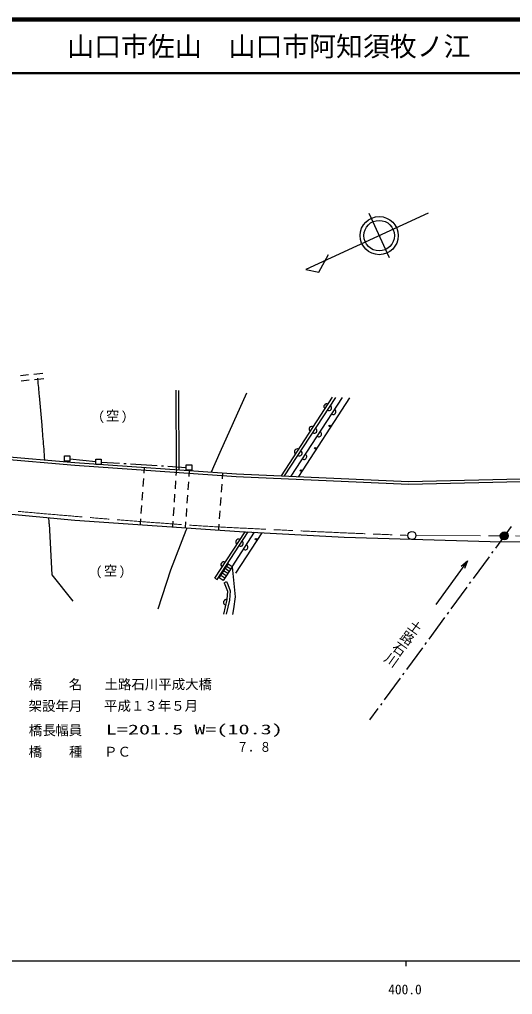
# Model space of a CAD drawing. Units: millimetres, scale not verified. Extents: x 40000 to 680000, y 20000 to 380000.
# Drawn here: x 396130 to 487854, y 198715 to 380000 of the extents above; entities that cross this region are included whole.
import ezdxf
from ezdxf.enums import TextEntityAlignment as Align

# ---------------------------------------------------------------- set-up
doc = ezdxf.new("R2010")
doc.units = ezdxf.units.MM
doc.header["$LTSCALE"] = 1000
doc.linetypes.add('CHAIN', pattern=[18.5, 12, -1.5, 3.5, -1.5])
for name, color, linetype, lineweight in [('M-BGD', 7, 'Continuous', 25), ('M-BMK', 2, 'CHAIN', 13), ('M-BMK-ROW', 30, 'Continuous', 25), ('M-BMK-SRVR', 3, 'Continuous', 25), ('M-STR-STR1', 1, 'Continuous', 25), ('M-TTL', 2, 'Continuous', 140), ('M-TTL-BAND', 7, 'Continuous', 25), ('M-TTL-LINE', 7, 'Continuous', 50)]:
    doc.layers.add(name, color=color, linetype=linetype, lineweight=lineweight)
doc.layers.add('M-BMK-HTXT', color=7, linetype='Continuous')
doc.layers.add('M-TTL-TXT', color=7, linetype='Continuous')
doc.styles.add('@ＭＳ ゴシック', font='')
doc.styles.add('ＭＳ ゴシック', font='')
doc.styles.get('@ＭＳ ゴシック').set_extended_font_data('@MS Gothic')
doc.styles.get('ＭＳ ゴシック').set_extended_font_data('MS Gothic')

msp = doc.modelspace()

# ---------------------------------------------------------------- linework, layer by layer
at = {"layer": 'M-BGD'}
for p, q in [((472155, 344009), (449386, 333534)), ((464939, 335700), (461169, 343904)), ((451842, 332996), (453612, 336306)), ((449386, 333534), (451842, 332996)), ((396288, 313836), (397782, 313969)), ((398778, 314058), (400486, 314211)), ((396430, 312841), (397924, 312974)), ((398920, 313062), (400688, 313219)), ((425319, 296303), (425269, 311078)), ((425821, 296263), (425770, 311048)), ((438341, 310494), (433414, 299511)), ((444857, 295147), (454390, 309774)), ((445439, 295127), (454971, 309745)), ((446672, 295069), (456204, 309697)), ((457557, 309628), (448025, 295011)), ((433414, 299511), (431785, 295851)), ((401667, 286237), (402131, 276765)), ((427079, 284988), (424232, 277637)), ((427249, 285370), (427079, 284988)), ((427249, 285370), (427089, 285009)), ((427289, 285480), (427249, 285370)), ((427289, 285480), (427249, 285370)), ((432464, 276135), (438085, 284753)), ((432885, 275865), (438657, 284724)), ((435689, 278224), (439880, 284655)), ((487617, 285758), (484663, 281724)), ((441223, 284577), (436322, 277062)), ((484191, 281078), (483955, 280756)), ((479451, 279337), (473588, 271209)), ((478289, 278383), (479451, 279337)), ((479451, 279337), (478921, 277932)), ((483482, 280110), (480528, 276076)), ((424232, 277637), (421857, 270367)), ((433286, 276206), (434926, 278724)), ((435699, 278244), (434048, 275716)), ((434868, 276970), (434106, 277470)), ((435148, 277392), (434386, 277892)), ((435419, 277813), (434656, 278313)), ((435689, 278224), (434926, 278724)), ((435699, 278244), (436237, 272672)), ((402131, 276765), (406067, 271869)), ((432464, 276135), (432885, 275865)), ((434048, 275716), (433286, 276206)), ((434328, 276127), (433566, 276628)), ((434598, 276549), (433836, 277049)), ((434219, 275285), (434670, 275486)), ((434219, 275285), (434843, 273692)), ((434670, 275486), (434921, 274925)), ((434921, 274925), (435344, 273753)), ((435344, 273753), (435206, 272059)), ((479347, 274462), (476393, 270428)), ((480056, 275430), (479819, 275108)), ((434715, 272138), (434087, 269431)), ((435206, 272059), (434598, 269412)), ((434843, 273692), (434715, 272138)), ((436237, 272672), (435970, 270406)), ((435970, 270406), (435731, 269373)), ((475212, 268814), (472258, 264780)), ((475921, 269782), (475684, 269459)), ((471077, 263166), (468123, 259132)), ((471786, 264134), (471549, 263811)), ((466942, 257518), (463988, 253483)), ((467650, 258486), (467414, 258163)), ((463515, 252838), (463279, 252515)), ((462806, 251870), (461278, 249782))]:
    msp.add_line(p, q, dxfattribs=at)
for centre, radius in [((463049, 339817), 3548), ((463049, 339817), 2837), ((453846, 304441), 140), ((451165, 300287), 140), ((448494, 296134), 140), ((440132, 283372), 140)]:
    msp.add_circle(centre, radius, dxfattribs=at)
for centre, radius, start, end in [((-420737, 234994), 824007, 5.44039, 5.45468), ((-420737, 234994), 824007, 5.22309, 5.44039), ((-420737, 234994), 824007, 4.84491, 5.22309), ((453269, 308049), 501, 56.89905, 236.89905), ((453681, 307769), 501, 236.89905, 56.89905), ((454494, 307068), 501, 236.89905, 56.89905), ((-420737, 234994), 824007, 4.79906, 4.84491), ((-420737, 234994), 824007, 4.53423, 4.79906), ((450529, 303845), 501, 56.89905, 236.89905), ((450950, 303575), 501, 236.89905, 56.89905), ((451813, 302905), 501, 233.77324, 60.02485), ((-420737, 234994), 824007, 4.39317, 4.53423), ((447788, 299651), 501, 56.89905, 236.89905), ((448209, 299371), 501, 236.89905, 56.89905), ((449072, 298711), 501, 233.77324, 60.02485), ((-420737, 234994), 824007, 3.57136, 3.6459), ((-420737, 234994), 824007, 3.5654, 3.57136), ((436845, 282857), 501, 56.89905, 236.89905), ((437266, 282577), 501, 236.89905, 56.89905), ((438139, 281916), 501, 232.3632, 61.4349), ((434104, 278653), 501, 56.89905, 236.89905), ((434595, 271647), 501, 76.96341, 256.96341)]:
    msp.add_arc(centre, radius, start, end, dxfattribs=at)
at = {"layer": 'M-BMK'}
msp.add_line((469891, 284055), (530585, 283797), dxfattribs=at)
for centre, radius, start, end in [((537938, 1863030), 1580885, 264.84357, 266.08432), ((554647, 2604104), 2321625, 266.92199, 267.87085)]:
    msp.add_arc(centre, radius, start, end, dxfattribs=at)
at = {"layer": 'M-BMK-ROW'}
for p, q in [((404477, 298880), (405479, 298882)), ((404478, 297878), (404477, 298880)), ((405480, 297879), (404478, 297878)), ((405479, 298882), (405480, 297879)), ((405480, 298320), (410332, 297796)), ((410331, 298247), (411334, 298248)), ((410333, 297245), (410331, 298247)), ((411334, 298248), (411335, 297246)), ((411334, 297717), (414758, 297501)), ((415556, 297450), (415955, 297425)), ((416754, 297374), (421744, 297059)), ((411335, 297246), (410333, 297245)), ((422542, 297008), (422941, 296983)), ((423740, 296933), (427163, 296716)), ((427163, 297187), (428165, 297189)), ((427164, 296185), (427163, 297187)), ((428166, 296186), (427164, 296185)), ((428165, 297189), (428166, 296186))]:
    msp.add_line(p, q, dxfattribs=at)
at = {"layer": 'M-BMK-SRVR'}
for centre, radius in [((469140, 284054), 752), ((486319, 283985), 752), ((486319, 283985), 752), ((486319, 283985), 702), ((486319, 283985), 601), ((486319, 283985), 501), ((486319, 283985), 401), ((486319, 283985), 301), ((486319, 283985), 200), ((486319, 283985), 100)]:
    msp.add_circle(centre, radius, dxfattribs=at)
at = {"layer": 'M-STR-STR1'}
for p, q in [((384579, 299545), (406453, 297620)), ((384526, 299051), (406414, 297126)), ((406453, 297620), (436487, 295526)), ((406414, 297126), (436459, 295031)), ((419325, 296716), (419249, 295637)), ((425319, 296303), (425244, 295224)), ((427705, 296136), (427631, 295057)), ((433901, 295703), (433825, 294625)), ((436487, 295526), (468515, 294097)), ((419179, 294640), (419074, 293143)), ((425174, 294227), (425068, 292730)), ((427561, 294060), (427458, 292563)), ((436459, 295031), (468509, 293600)), ((468509, 293600), (493923, 294198)), ((468515, 294097), (494285, 294703)), ((419004, 292146), (418898, 290649)), ((433755, 293627), (433650, 292131)), ((424998, 291733), (424893, 290237)), ((427389, 291566), (427285, 290069)), ((433579, 291133), (433474, 289637)), ((377686, 289662), (406438, 286935)), ((418828, 289652), (418723, 288156)), ((424823, 289239), (424718, 287743)), ((427216, 289072), (427112, 287575)), ((433404, 288639), (433299, 287143)), ((406438, 286935), (437063, 284792)), ((418653, 287158), (418577, 286079)), ((424648, 286745), (424572, 285667)), ((427043, 286578), (426968, 285500)), ((433229, 286145), (433153, 285067)), ((437063, 284792), (456560, 283776)), ((456560, 283776), (483706, 282931)), ((483706, 282931), (510670, 282817))]:
    msp.add_line(p, q, dxfattribs=at)
at = {"layer": 'M-TTL'}
msp.add_line((680000, 380000), (40000, 380000), dxfattribs=at)
at = {"layer": 'M-TTL-BAND'}
for p, q in [((40000, 205000), (579000, 205000)), ((468000, 205000), (468000, 204000))]:
    msp.add_line(p, q, dxfattribs=at)
at = {"layer": 'M-TTL-LINE'}
msp.add_line((40000, 370000), (680000, 370000), dxfattribs=at)

# ---------------------------------------------------------------- texts
at = {"layer": 'M-BGD', "style": 'ＭＳ ゴシック'}
for s, p in [('（', (409390, 304650)), ('空', (412207, 304885)), ('）', (415114, 304649)), ('（', (408906, 275794)), ('空', (411825, 276057)), ('）', (414722, 275820)), ('橋', (397851, 254897)), ('名', (405299, 254908)), ('土路石川平成大橋', (411954, 254917)), ('架設年月', (397826, 250888)), ('平成１３年５月', (411860, 250907)), ('橋', (397863, 246377)), ('長', (400409, 246381)), ('幅', (402804, 246384)), ('員', (405310, 246388)), ('橋\u3000\u3000種', (397838, 242368)), ('ＰＣ', (411871, 242387))]:
    msp.add_text(s, height=1833, rotation=0.078, dxfattribs=at).set_placement(p, align=Align.BOTTOM_LEFT)
for s, width, p in [('L=201.5 W=(10.3)', 1.65, (412191, 246501)), ('７．８', 0.85, (436575, 243276))]:
    msp.add_text(s, height=1833, rotation=0.078, dxfattribs=dict(at, width=width)).set_placement(p, align=Align.BOTTOM_LEFT)
at = {"layer": 'M-BMK-HTXT', "style": '@ＭＳ ゴシック'}
msp.add_text('土路石川', height=1833, rotation=234.372, dxfattribs=at).set_placement((463425, 260783), align=Align.BOTTOM_RIGHT)
at = {"layer": 'M-TTL-BAND', "style": 'ＭＳ ゴシック'}
msp.add_text('400.0', height=1833, dxfattribs=at).set_placement((467844, 198195), align=Align.BOTTOM_CENTER)
at = {"layer": 'M-TTL-TXT', "style": 'ＭＳ ゴシック'}
msp.add_text('山口市佐山\u3000山口市阿知須牧ノ江', height=3666, dxfattribs=at).set_placement((405024, 375000), align=Align.MIDDLE_LEFT)

doc.saveas('drawing.dxf')
